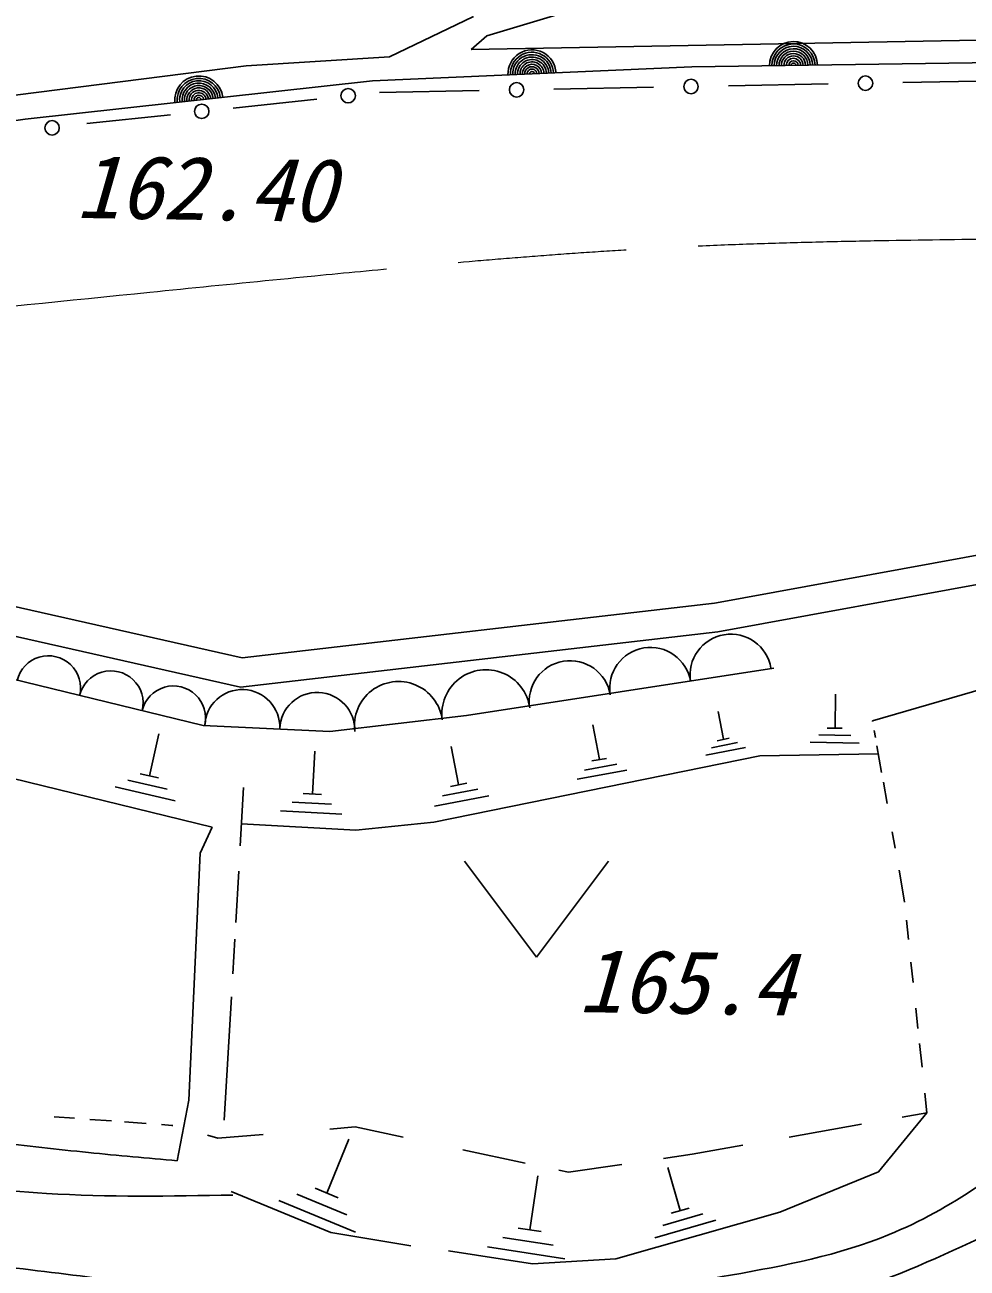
# Model space of a CAD drawing. Units: millimetres, scale not verified. Extents: x 40000 to 680000, y 20000 to 380000.
# Drawn here: x 389526 to 409122, y 291555 to 317414 of the extents above; entities that cross this region are included whole.
import ezdxf
from ezdxf.enums import TextEntityAlignment as Align

# ---------------------------------------------------------------- set-up
doc = ezdxf.new("R2010")
doc.units = ezdxf.units.MM
doc.header["$LTSCALE"] = 1000
doc.linetypes.add('CHAIN', pattern=[18.5, 12, -1.5, 3.5, -1.5])
doc.layers.add('M-BGD', color=7, linetype='Continuous', lineweight=25)
doc.layers.add('M-BMK', color=2, linetype='CHAIN', lineweight=13)
doc.styles.add('ＭＳ ゴシック', font='')
doc.styles.get('ＭＳ ゴシック').set_extended_font_data('MS Gothic')

msp = doc.modelspace()

# ---------------------------------------------------------------- linework, layer by layer
at = {"layer": 'M-BGD'}
for p, q in [((399135, 317188), (406462, 319389)), ((397108, 316748), (398859, 317587)), ((398810, 316899), (399135, 317188)), ((412164, 317152), (398810, 316899)), ((388274, 315817), (394126, 316562)), ((394126, 316562), (397108, 316748)), ((396753, 316249), (403394, 316538)), ((403394, 316538), (416098, 316719)), ((407785, 316215), (409858, 316254)), ((389535, 315455), (396753, 316249)), ((396903, 316009), (398976, 316048)), ((400530, 316078), (402603, 316117)), ((404158, 316146), (406230, 316185)), ((393857, 315684), (395598, 315870)), ((390812, 315359), (392552, 315545)), ((384626, 314770), (389535, 315455)), ((403831, 305379), (422123, 308716)), ((403939, 304789), (422244, 308128)), ((421179, 307006), (407154, 302938)), ((387871, 305637), (394046, 304249)), ((394046, 304249), (403870, 305385)), ((387755, 305048), (394014, 303641)), ((394014, 303641), (403939, 304789)), ((393420, 300725), (379253, 304191)), ((387975, 304123), (393236, 302838)), ((398711, 303052), (405105, 304031)), ((406385, 303495), (406375, 302785)), ((403945, 303135), (404055, 302555)), ((393236, 302838), (395867, 302716)), ((395867, 302716), (398711, 303052)), ((401335, 302855), (401475, 302135)), ((407154, 302938), (407156, 302926)), ((392315, 302665), (392115, 301795)), ((404175, 302575), (403925, 302525)), ((406705, 302635), (406035, 302645)), ((406525, 302785), (406215, 302785)), ((407189, 302740), (407216, 302591)), ((395555, 302305), (395505, 301415)), ((398395, 302405), (398545, 301615)), ((404515, 302385), (403685, 302225)), ((404345, 302485), (403805, 302375)), ((406875, 302475), (405855, 302495)), ((407247, 302416), (407345, 301864)), ((398034, 300830), (404813, 302208)), ((401835, 302035), (401165, 301915)), ((401625, 302155), (401315, 302105)), ((404813, 302208), (407276, 302252)), ((392305, 301755), (391925, 301835)), ((402045, 301915), (401015, 301725)), ((392655, 301275), (391405, 301565)), ((392485, 301515), (391665, 301705)), ((394074, 301552), (394004, 300338)), ((398945, 301515), (398215, 301375)), ((398715, 301645), (398375, 301575)), ((407380, 301661), (407459, 301221)), ((395695, 301405), (395315, 301425)), ((399175, 301375), (398045, 301165)), ((396115, 300995), (394845, 301065)), ((395905, 301205), (395085, 301245)), ((394030, 300797), (396408, 300665)), ((396408, 300665), (398034, 300830)), ((393420, 300725), (393172, 300186)), ((407563, 300633), (407624, 300289)), ((393172, 300186), (392933, 295048)), ((398666, 300021), (400166, 298021)), ((400166, 298021), (401666, 300021)), ((393973, 299812), (393912, 298743)), ((407706, 299829), (407822, 299173)), ((407822, 299173), (407823, 299166)), ((407862, 298792), (407905, 298387)), ((393892, 298398), (393850, 297679)), ((407954, 297922), (407999, 297495)), ((393823, 297201), (393674, 294631)), ((408054, 296965), (408099, 296537)), ((408132, 296225), (408184, 295732)), ((392933, 295048), (392695, 293788)), ((408241, 295195), (408284, 294786)), ((390133, 294702), (390557, 294671)), ((390875, 294648), (391327, 294616)), ((391601, 294596), (392049, 294563)), ((392367, 294540), (392583, 294524)), ((405418, 294281), (406923, 294546)), ((407281, 293561), (408284, 294786)), ((407770, 294696), (408284, 294786)), ((392583, 294524), (392601, 294519)), ((393323, 294319), (393541, 294258)), ((393541, 294258), (394482, 294335)), ((395872, 294448), (396399, 294491)), ((396399, 294491), (397391, 294280)), ((396265, 294235), (395805, 293115)), ((398635, 294015), (399928, 293740)), ((403402, 293925), (404455, 294111)), ((402807, 293838), (403402, 293925)), ((400634, 293590), (400832, 293548)), ((400832, 293548), (401941, 293711)), ((402895, 293645), (403155, 292755)), ((405225, 292722), (407281, 293561)), ((400195, 293475), (400025, 292355)), ((393817, 293150), (395890, 292293)), ((396225, 292665), (395185, 293095)), ((396045, 293015), (395565, 293215)), ((396405, 292305), (394805, 292965)), ((401817, 291745), (405225, 292722)), ((403345, 292805), (402965, 292695)), ((403895, 292555), (402625, 292185)), ((403625, 292685), (402795, 292445)), ((395890, 292293), (397551, 292019)), ((400265, 292315), (399785, 292385)), ((400755, 291745), (399145, 291995)), ((400515, 292035), (399465, 292195)), ((398339, 291917), (400086, 291643)), ((400086, 291643), (401817, 291745))]:
    msp.add_line(p, q, dxfattribs=at)
for centre in [(403380, 316131), (407008, 316200), (396250, 315940), (399753, 316063), (393205, 315615), (390093, 315271)]:
    msp.add_circle(centre, 150, dxfattribs=at)
for centre, radius, start, end in [((405511, 316568), 500, 0.8138, 180.8138), ((405511, 316568), 500, 0.8138, 180.8138), ((400073, 316394), 500, 2.4895, 182.4896), ((400073, 316394), 500, 2.4895, 182.4896), ((400073, 316394), 450, 2.4895, 182.4896), ((400073, 316394), 400, 2.4895, 182.4896), ((405511, 316568), 450, 0.8138, 180.8138), ((405511, 316568), 400, 0.8138, 180.8138), ((405511, 316568), 350, 0.8138, 180.8138), ((405511, 316568), 300, 0.8138, 180.8138), ((405511, 316568), 250, 0.8138, 180.8138), ((405511, 316568), 200, 0.8138, 180.8138), ((400073, 316394), 350, 2.4895, 182.4896), ((400073, 316394), 300, 2.4895, 182.4896), ((400073, 316394), 250, 2.4895, 182.4896), ((400073, 316394), 200, 2.4895, 182.4896), ((400073, 316394), 150, 2.4895, 182.4896), ((405511, 316568), 150, 0.8138, 180.8138), ((405511, 316568), 100, 0.8138, 180.8138), ((405511, 316568), 50, 0.8138, 180.8138), ((393144, 315852), 500, 6.2773, 186.2773), ((393144, 315852), 500, 6.2773, 186.2773), ((393144, 315852), 450, 6.2773, 186.2773), ((393144, 315852), 400, 6.2773, 186.2773), ((400073, 316394), 100, 2.4895, 182.4896), ((400073, 316394), 50, 2.4895, 182.4896), ((393144, 315852), 350, 6.2773, 186.2773), ((393144, 315852), 300, 6.2773, 186.2773), ((393144, 315852), 250, 6.2773, 186.2773), ((393144, 315852), 200, 6.2773, 186.2773), ((393144, 315852), 150, 6.2773, 186.2773), ((393144, 315852), 100, 6.2773, 186.2773), ((393144, 315852), 50, 6.2773, 186.2773), ((404207, 303894), 847, 9.349, 189.349), ((402535, 303618), 847, 9.349, 189.349), ((390016, 303622), 669, 346.4405, 166.4406), ((400863, 303343), 847, 9.349, 189.349), ((391316, 303309), 669, 346.4405, 166.4406), ((399117, 303083), 918, 7.6577, 187.6577), ((392617, 302995), 669, 346.4405, 166.4406), ((394047, 302808), 781, 357.7543, 177.7543), ((397297, 302838), 918, 7.6577, 187.6577), ((395607, 302747), 781, 357.7543, 177.7543)]:
    msp.add_arc(centre, radius, start, end, dxfattribs=at)
for points, knots in [([(423364, 305201), (422671, 304912), (421979, 304624), (421336, 304244), (420769, 303910), (420240, 303505), (419755, 303058), (419132, 302486), (418580, 301846), (418015, 301213), (417542, 300684), (417059, 300159), (416513, 299711), (416101, 299373), (415653, 299078), (415222, 298762), (414717, 298393), (414234, 297996), (413772, 297576), (413243, 297096), (412740, 296587), (412270, 296047), (411831, 295545), (411421, 295016), (410952, 294545), (410467, 294059), (409919, 293636), (409344, 293254), (408758, 292864), (408144, 292517), (407499, 292252), (406453, 291822), (405325, 291608), (404204, 291409), (403263, 291241), (402328, 291085), (401384, 290961), (399857, 290759), (398309, 290638), (396772, 290697), (395174, 290758), (393588, 291013), (392001, 291224), (390428, 291434), (388854, 291601), (387283, 291830), (385941, 292026), (384601, 292267), (383251, 292331), (382295, 292376), (381334, 292332), (380378, 292226), (379276, 292103), (378181, 291896), (377136, 291540), (376154, 291206), (375217, 290741), (374316, 290223), (373661, 289846), (373027, 289441), (372392, 289036)], [0, 0, 0, 0, 1, 1, 1, 2, 2, 2, 3, 3, 3, 4, 4, 4, 5, 5, 5, 6, 6, 6, 7, 7, 7, 8, 8, 8, 9, 9, 9, 10, 10, 10, 11, 11, 11, 12, 12, 12, 13, 13, 13, 14, 14, 14, 15, 15, 15, 16, 16, 16, 17, 17, 17, 18, 18, 18, 19, 19, 19, 20, 20, 20, 20]), ([(424685, 304609), (424440, 304442), (424195, 304274), (423946, 304113), (423514, 303832), (423071, 303569), (422654, 303269), (422013, 302808), (421436, 302262), (420862, 301714), (420024, 300914), (419194, 300113), (418358, 299316), (417445, 298446), (416525, 297581), (415591, 296733), (414723, 295945), (413844, 295172), (412928, 294440), (412278, 293920), (411609, 293421), (410899, 292990), (410405, 292691), (409891, 292424), (409370, 292173), (408411, 291711), (407426, 291300), (406418, 290961), (405725, 290727), (405021, 290527), (404310, 290354), (403380, 290129), (402439, 289951), (401490, 289827), (399693, 289593), (397868, 289556), (396060, 289669), (394275, 289781), (392506, 290039), (390736, 290302), (388712, 290601), (386686, 290906), (384648, 291013), (383429, 291078), (382207, 291071), (380984, 290987), (379665, 290896), (378346, 290713), (377083, 290354), (375419, 289882), (373852, 289103), (372286, 288325)], [0, 0, 0, 0, 1, 1, 1, 2, 2, 2, 3, 3, 3, 4, 4, 4, 5, 5, 5, 6, 6, 6, 7, 7, 7, 8, 8, 8, 9, 9, 9, 10, 10, 10, 11, 11, 11, 12, 12, 12, 13, 13, 13, 14, 14, 14, 15, 15, 15, 16, 16, 16, 17, 17, 17, 17]), ([(425384, 303813), (424991, 303564), (424598, 303315), (424209, 303058), (423751, 302756), (423299, 302444), (422865, 302109), (422042, 301476), (421282, 300762), (420519, 300054), (419489, 299096), (418452, 298149), (417435, 297181), (416995, 296761), (416558, 296338), (416118, 295916), (415281, 295112), (414435, 294313), (413508, 293623), (412564, 292919), (411537, 292330), (410504, 291751), (409516, 291198), (408522, 290653), (407473, 290249), (406485, 289868), (405448, 289612), (404415, 289353), (403723, 289179), (403032, 289004), (402333, 288878), (400536, 288555), (398682, 288553), (396851, 288667), (395446, 288755), (394054, 288911), (392660, 289063), (390994, 289244), (389325, 289420), (387652, 289537), (385724, 289672), (383791, 289728), (381854, 289643), (379896, 289556), (377933, 289325), (376055, 288799), (374864, 288466), (373707, 288013), (372550, 287561)], [0, 0, 0, 0, 1, 1, 1, 2, 2, 2, 3, 3, 3, 4, 4, 4, 5, 5, 5, 6, 6, 6, 7, 7, 7, 8, 8, 8, 9, 9, 9, 10, 10, 10, 11, 11, 11, 12, 12, 12, 13, 13, 13, 14, 14, 14, 15, 15, 15, 16, 16, 16, 16]), ([(422732, 300098), (421610, 299075), (420489, 298053), (419346, 297055), (418541, 296352), (417726, 295661), (416892, 294994), (415916, 294212), (414915, 293463), (413898, 292736), (413112, 292174), (412316, 291626), (411493, 291117), (410609, 290569), (409695, 290067), (408745, 289644), (407303, 289003), (405780, 288547), (404230, 288221), (402773, 287915), (401293, 287723), (399813, 287681), (397276, 287611), (394739, 287983), (392206, 288270), (389709, 288553), (387215, 288752), (384698, 288761), (381574, 288772), (378416, 288488), (375422, 287681), (371278, 286564), (367450, 284443), (363546, 282577), (360781, 281256), (357977, 280062), (355252, 278700), (352538, 277344), (349901, 275821), (347302, 274234), (345203, 272953), (343128, 271630), (341167, 270161), (340192, 269430), (339245, 268663), (338321, 267855), (337279, 266943), (336267, 265980), (335474, 264861), (334909, 264063), (334456, 263186), (334002, 262309)], [0, 0, 0, 0, 1, 1, 1, 2, 2, 2, 3, 3, 3, 4, 4, 4, 5, 5, 5, 6, 6, 6, 7, 7, 7, 8, 8, 8, 9, 9, 9, 10, 10, 10, 11, 11, 11, 12, 12, 12, 13, 13, 13, 14, 14, 14, 15, 15, 15, 16, 16, 16, 17, 17, 17, 17]), ([(317665, 253637), (317478, 254902), (317290, 256167), (317359, 257423), (317412, 258382), (317615, 259336), (318092, 260231), (318576, 261137), (319341, 261983), (320290, 262184), (320803, 262293), (321371, 262213), (321877, 262307), (322907, 262496), (323687, 263403), (324502, 264199), (326373, 266025), (328432, 267267), (330485, 268595), (333056, 270257), (335617, 272055), (338239, 273723), (340199, 274970), (342194, 276145), (344222, 277264), (346945, 278766), (349728, 280167), (352524, 281537), (355501, 282996), (358493, 284419), (361499, 285811), (364101, 287016), (366714, 288198), (369313, 289413), (370782, 290099), (372246, 290795), (373709, 291489), (375221, 292205), (376732, 292919), (378288, 293564), (379124, 293911), (379973, 294239), (380852, 294419), (381866, 294627), (382920, 294639), (383965, 294602), (385628, 294544), (387267, 294363), (388910, 294175), (389555, 294101), (390201, 294026), (390848, 293960), (391463, 293897), (392079, 293843), (392695, 293788)], [0, 0, 0, 0, 1, 1, 1, 2, 2, 2, 3, 3, 3, 4, 4, 4, 5, 5, 5, 6, 6, 6, 7, 7, 7, 8, 8, 8, 9, 9, 9, 10, 10, 10, 11, 11, 11, 12, 12, 12, 13, 13, 13, 14, 14, 14, 15, 15, 15, 16, 16, 16, 17, 17, 17, 18, 18, 18, 18]), ([(371834, 289398), (372342, 289765), (372849, 290131), (373366, 290487), (373765, 290763), (374169, 291033), (374591, 291270), (375399, 291726), (376272, 292064), (377143, 292393), (377742, 292619), (378340, 292841), (378947, 293040), (379451, 293205), (379962, 293355), (380478, 293482), (381016, 293614), (381561, 293721), (382111, 293788), (383058, 293904), (384023, 293900), (384970, 293788), (385667, 293706), (386354, 293565), (387046, 293448), (388015, 293284), (388993, 293167), (389973, 293108), (391263, 293030), (392558, 293052), (393852, 293074)], [0, 0, 0, 0, 1, 1, 1, 2, 2, 2, 3, 3, 3, 4, 4, 4, 5, 5, 5, 6, 6, 6, 7, 7, 7, 8, 8, 8, 9, 9, 9, 10, 10, 10, 10]), ([(415353, 292674), (414412, 291973), (413470, 291273), (412480, 290644), (411644, 290113), (410773, 289633), (409871, 289221), (408801, 288732), (407686, 288338), (406550, 288035), (405408, 287730), (404243, 287517), (403071, 287350), (401943, 287189), (400807, 287071), (399671, 287060), (398696, 287050), (397720, 287119), (396745, 287192), (395250, 287302), (393758, 287419), (392265, 287534), (390685, 287656), (389104, 287775), (387520, 287850), (385264, 287958), (383000, 287978), (380747, 287771), (379414, 287649), (378085, 287448), (376793, 287112), (375144, 286684), (373556, 286037), (371970, 285399), (370002, 284609), (368036, 283834), (366092, 283001), (363590, 281928), (361126, 280760), (358686, 279548), (355666, 278048), (352683, 276480), (349725, 274856), (348418, 274140), (347117, 273412), (345877, 272590), (344866, 271919), (343896, 271186), (342872, 270534), (342415, 270243), (341948, 269968), (341501, 269664), (340809, 269193), (340166, 268651), (339525, 268109), (339229, 267860), (338934, 267610), (338655, 267345), (338299, 267007), (337969, 266644), (337653, 266264), (337233, 265759), (336840, 265224), (336573, 264630), (336461, 264382), (336372, 264124), (336283, 263866)], [0, 0, 0, 0, 1, 1, 1, 2, 2, 2, 3, 3, 3, 4, 4, 4, 5, 5, 5, 6, 6, 6, 7, 7, 7, 8, 8, 8, 9, 9, 9, 10, 10, 10, 11, 11, 11, 12, 12, 12, 13, 13, 13, 14, 14, 14, 15, 15, 15, 16, 16, 16, 17, 17, 17, 18, 18, 18, 19, 19, 19, 20, 20, 20, 21, 21, 21, 22, 22, 22, 22])]:
    msp.add_open_spline(points, degree=3, knots=knots, dxfattribs=at)
at = {"layer": 'M-BMK'}
msp.add_open_spline([(385105, 311135), (388509, 311487), (391912, 311839), (395320, 312172), (397856, 312420), (400394, 312658), (402937, 312788), (406174, 312953), (409418, 312942), (412662, 313015), (414967, 313067), (417273, 313160), (419566, 313371), (422420, 313634), (425256, 314078), (428091, 314538), (430429, 314918), (432766, 315308), (435126, 315446), (436808, 315545), (438501, 315515), (440182, 315349), (442272, 315142), (444342, 314722), (446341, 314085), (448482, 313402), (450541, 312468), (452500, 311362), (453968, 310533), (455380, 309607), (456682, 308542), (457575, 307810), (458417, 307014), (459210, 306175), (461476, 303780), (463346, 301045), (465215, 298310)], degree=3, knots=[0, 0, 0, 0, 1, 1, 1, 2, 2, 2, 3, 3, 3, 4, 4, 4, 5, 5, 5, 6, 6, 6, 7, 7, 7, 8, 8, 8, 9, 9, 9, 10, 10, 10, 11, 11, 11, 12, 12, 12, 12], dxfattribs=at)

# ---------------------------------------------------------------- texts
at = {"layer": 'M-BGD', "style": 'ＭＳ ゴシック', "oblique": 15}
for s, p in [('162.40', (390579, 313003)), ('165.4', (401028, 296485))]:
    msp.add_text(s, height=1320, rotation=359.076, dxfattribs=at).set_placement(p, align=Align.BOTTOM_LEFT)

doc.saveas('drawing.dxf')
